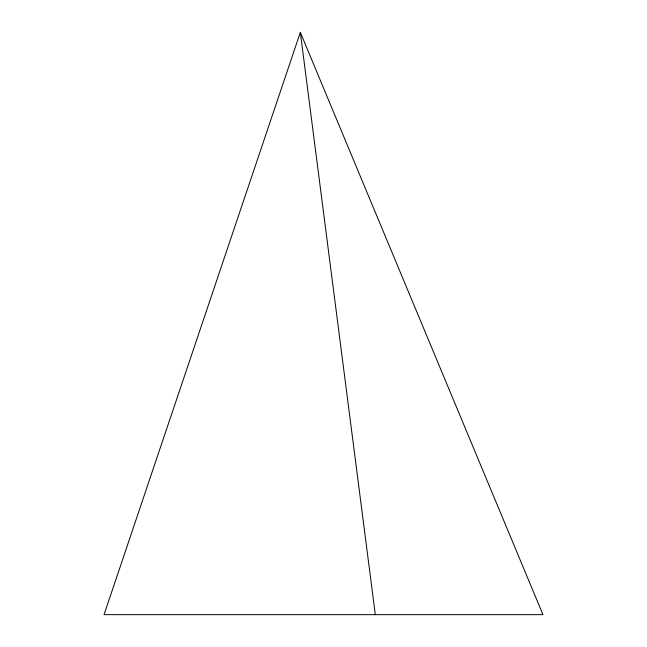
<?xml version="1.0" encoding="UTF-8"?>
<svg xmlns="http://www.w3.org/2000/svg" width="647" height="647" viewBox="0 0 647 647"><rect width="100%" height="100%" fill="white"/><g stroke="black" fill="none" stroke-linecap="round" stroke-linejoin="round"><path stroke-width="0.97" d="M300.329 32.35L104.046 614.65L542.954 614.65L300.329 32.35L375.309 614.65"/></g></svg>
